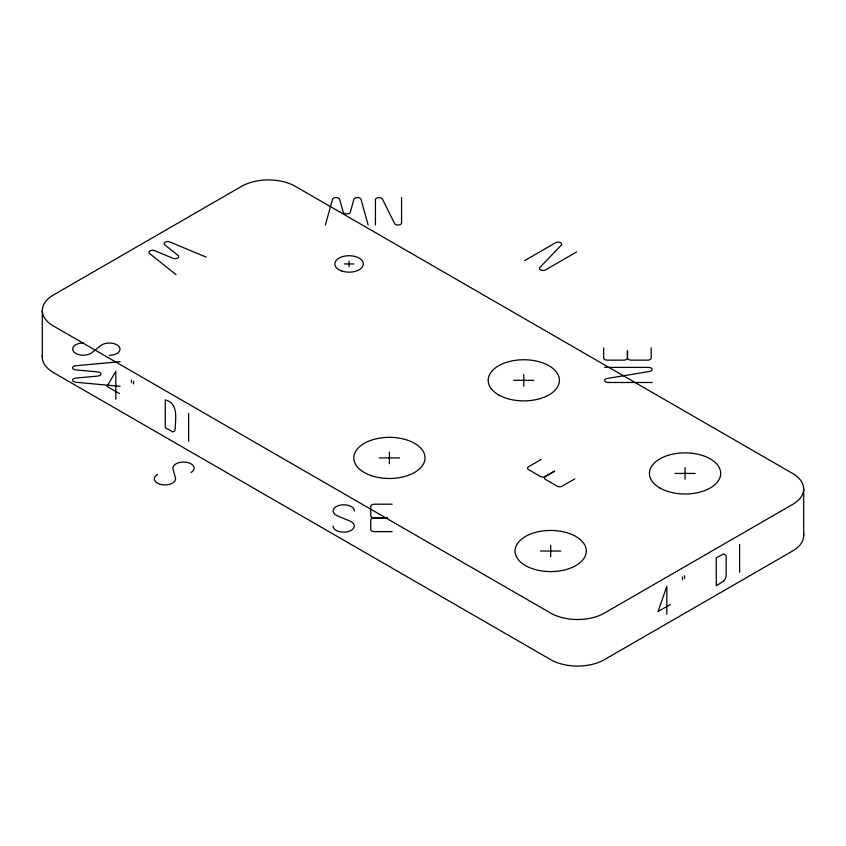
<?xml version="1.0" encoding="UTF-8"?>
<svg xmlns="http://www.w3.org/2000/svg" width="846" height="846" viewBox="0 0 846 846"><rect width="100%" height="100%" fill="white"/><g stroke="black" fill="none" stroke-linecap="round" stroke-linejoin="round"><path stroke-width="1.27" d="M325.393 224.994L332.52 199.339A3.606 2.083 0 0 1 336.084 197.583A3.606 2.083 0 0 1 339.648 199.339L343.212 212.166A3.606 2.083 0 0 0 346.765 213.922A3.606 2.083 0 0 0 350.329 212.166L353.892 199.339A3.606 2.083 0 0 1 357.456 197.583A3.606 2.083 0 0 1 361.02 199.339L368.147 224.994M524.541 260.663L555.621 242.717A3.574 2.062 0 0 1 560.274 242.569A3.574 2.062 0 0 1 561.226 245.203L539.938 267.389A3.564 2.062 0 0 0 540.858 270.054A3.564 2.062 0 0 0 545.543 269.874L576.623 251.928M541.197 459.463L528.602 466.738A3.564 2.062 0 0 0 528.602 469.646L540.308 476.414A3.564 2.062 0 0 0 545.342 476.414L554.638 471.106L545.458 476.467A3.564 2.062 0 0 0 545.458 479.386L557.154 486.143A3.564 2.062 0 0 0 562.199 486.143L574.794 478.868M670.381 604.435L658.019 611.573L666.828 586.352L666.828 614.259M120.09 361.654L75.654 365.768A3.606 2.083 0 0 0 72.608 367.83A3.606 2.083 0 0 0 75.654 369.882L97.872 371.944A3.606 2.083 0 0 1 100.907 373.995A3.606 2.083 0 0 1 97.872 376.058L75.654 378.12A3.606 2.083 0 0 0 72.608 380.171A3.606 2.083 0 0 0 75.654 382.233L120.09 386.347M344.333 263.941L353.84 263.941M604.668 367.397L648.618 367.397A3.574 2.062 0 0 1 652.097 369.194A3.574 2.062 0 0 1 649.538 371.447L607.301 378.448A3.564 2.062 0 0 0 604.7 380.7A3.564 2.062 0 0 0 608.232 382.487L652.181 382.487M513.712 380.33L533.868 380.33M379.325 457.919L399.481 457.919M674.981 473.432L695.137 473.432M392.142 504.205L374.323 504.205A3.564 2.062 0 0 0 370.76 506.268L370.76 515.827A3.564 2.062 0 0 0 374.323 517.879L387.394 517.921L374.323 517.879A3.564 2.062 0 0 0 370.76 520.026L370.76 529.585A3.564 2.062 0 0 0 374.323 531.637L392.142 531.637M540.594 551.021L560.75 551.021M206.287 257.173L169.824 241.945A3.606 2.083 0 0 0 165.16 242.157A3.606 2.083 0 0 0 164.79 244.854L177.977 255.376A3.606 2.083 0 0 1 177.607 258.072A3.606 2.083 0 0 1 172.933 258.284L154.712 250.67A3.606 2.083 0 0 0 150.038 250.892A3.606 2.083 0 0 0 149.668 253.578L176.053 274.633M119.392 393.527L107.03 386.389L115.828 371.32L115.828 399.238M803.7 488.946L803.7 535.507M739.605 544.369L739.605 572.277M685.059 467.616L685.059 479.248M684.562 575.724L684.562 578.474M682.447 576.951L682.447 579.7M651.209 347.801L651.209 358.08A3.564 2.062 0 0 1 647.645 360.142L631.095 360.142A3.564 2.062 0 0 1 627.531 358.08L627.457 350.54L627.383 358.08A3.564 2.062 0 0 1 623.819 360.142L607.259 360.142A3.564 2.062 0 0 1 603.695 358.08L603.695 347.801M550.672 545.205L550.672 556.837M523.79 374.503L523.79 386.146M401.564 197.573L401.564 222.953A3.564 2.062 0 0 1 398.466 224.994A3.564 2.062 0 0 1 394.553 223.481L382.434 199.106A3.574 2.062 0 0 0 378.532 197.626A3.574 2.062 0 0 0 375.434 199.635L375.434 225.004M389.403 452.092L389.403 463.735M349.091 261.203L349.091 266.691M188.616 413.387L188.616 441.295M133.573 381.186L133.573 383.936M131.458 379.97L131.458 382.709M42.3 310.493L42.3 357.054M803.489 533.213A38.007 21.943 0 0 1 792.565 551.021L604.425 659.647A38.007 21.943 0 0 1 550.672 659.647L53.435 372.568A38.007 21.943 0 0 1 42.512 354.76M354.411 510.942A10.617 6.134 0 0 0 338.686 505.559A10.617 6.134 0 0 0 338.083 516.113L349.366 520.85A10.617 6.134 0 0 1 348.764 531.404A10.617 6.134 0 0 1 333.038 526.022M109.42 355.288A10.617 6.134 0 0 0 118.726 346.215A10.617 6.134 0 0 0 100.452 345.866L92.235 352.38A10.617 6.134 0 0 1 73.972 352.031A10.617 6.134 0 0 1 83.278 342.947M191.037 472.523A10.617 6.134 0 0 0 186.501 462.297A10.617 6.134 0 0 0 173.155 469.509L175.323 477.472A10.617 6.134 0 0 1 161.977 484.684A10.617 6.134 0 0 1 157.441 474.458M723.668 581.107L716.255 585.76L716.255 557.842L723.668 553.94L725.847 555.24L726.175 556.901L726.175 575.259A5.837 3.363 -60 0 1 723.668 581.107M241.575 186.353L53.435 294.979A38.007 21.943 0 0 0 53.435 326.017L550.672 613.086A38.007 21.943 0 0 0 604.425 613.086L792.565 504.47A38.007 21.943 0 0 0 792.565 473.432L295.328 186.353A38.007 21.943 0 0 0 241.575 186.353M172.679 431.724L165.266 427.812L165.266 399.904C178.654 403.32 175.471 418.527 175.175 428.763A5.837 3.363 60 0 1 172.679 431.724M341.964 271.069A14.255 8.227 0 0 0 363.336 263.941A14.255 8.227 0 0 0 341.964 256.814A14.255 8.227 0 0 0 341.964 271.069M525.472 565.572A35.638 20.579 0 0 0 585.094 556.34A35.638 20.579 0 0 0 541.451 531.151A35.638 20.579 0 0 0 525.472 565.572M371.584 475.727A35.638 20.579 0 0 0 425.041 457.919A35.638 20.579 0 0 0 371.584 440.1A35.638 20.579 0 0 0 371.584 475.727M498.59 394.87A35.638 20.579 0 0 0 558.212 385.649A35.638 20.579 0 0 0 514.569 360.449A35.638 20.579 0 0 0 498.59 394.87M659.859 487.983A35.638 20.579 0 0 0 719.481 478.762A35.638 20.579 0 0 0 675.838 453.562A35.638 20.579 0 0 0 659.859 487.983"/></g></svg>
